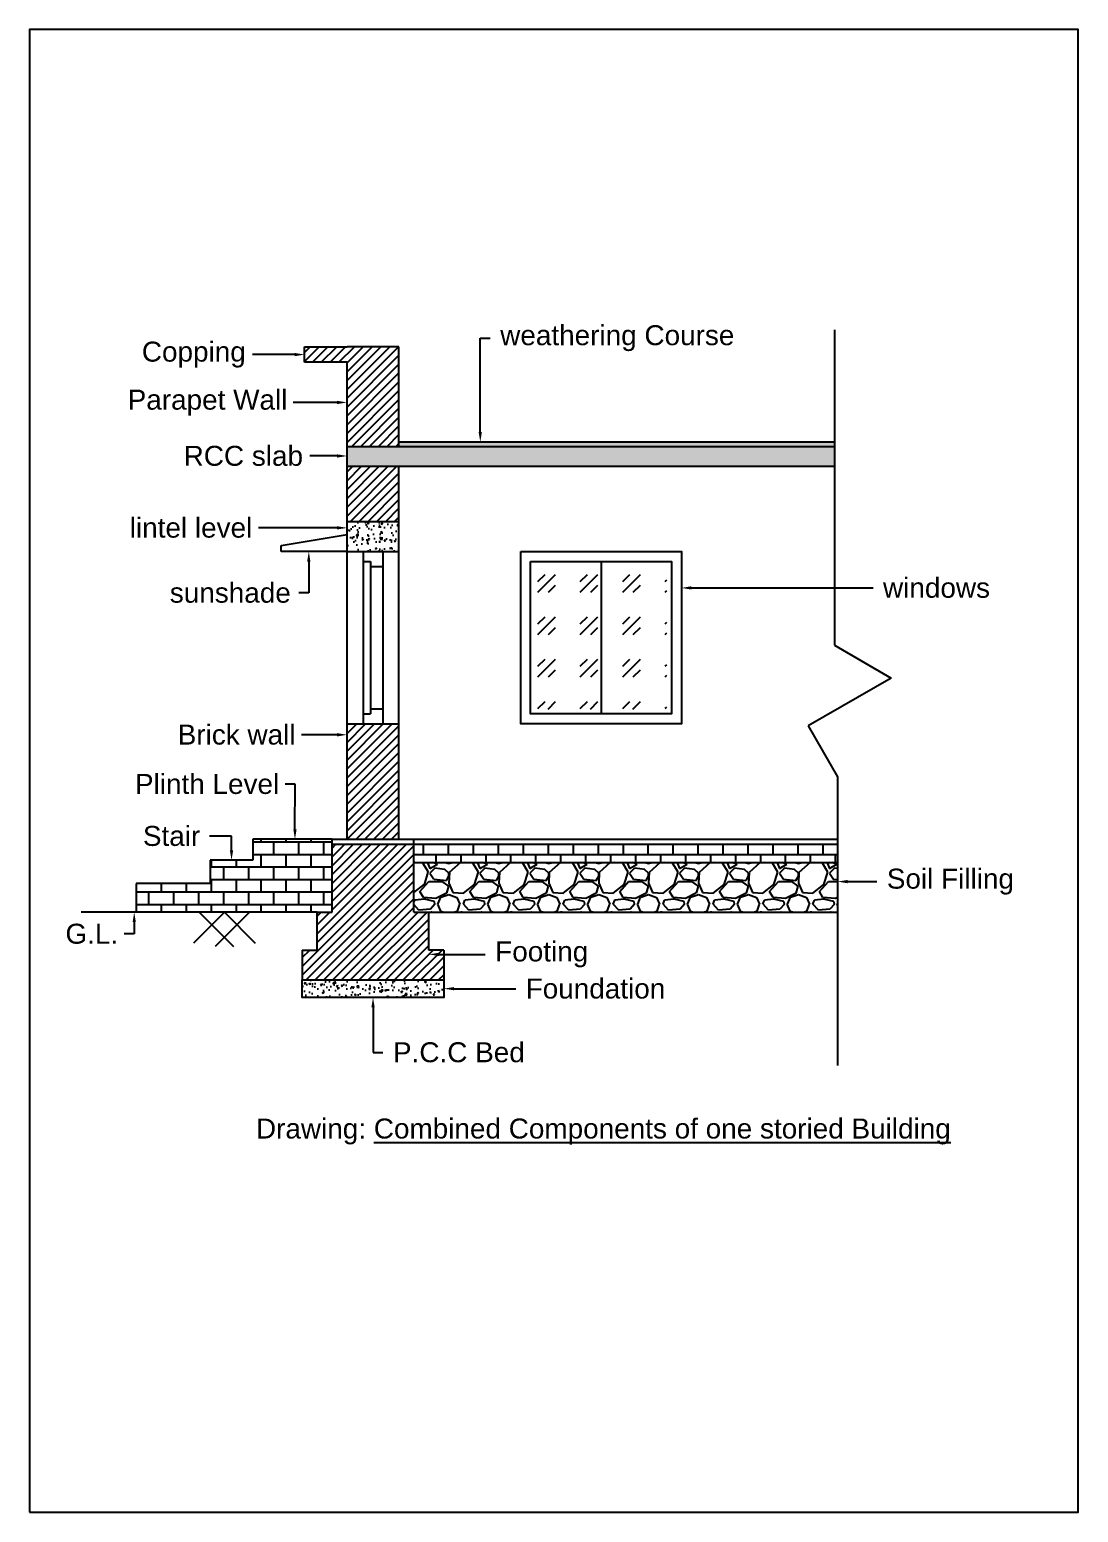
# Model space of a CAD drawing. Header units: inches. Extents: x 780 to 1841, y 377 to 674.
# Drawn here: x 779.7 to 989.7, y 376.7 to 673.7 of the extents above; entities that cross this region are included whole.
import ezdxf
from ezdxf import colors
from ezdxf.entities.mleader import LeaderData, LeaderLine
from ezdxf.math import Vec2, Vec3

# ---------------------------------------------------------------- set-up
doc = ezdxf.new("R2010")
doc.units = ezdxf.units.IN
doc.header["$MEASUREMENT"] = 0
doc.styles.get("Standard").update_dxf_attribs({"font": 'arial.ttf'})
pattern_1 = [(0, (273.61, 408.4584), (0, 2.5), []), (90, (273.61, 408.4584), (-5, 3e-16), [2.5, -2.5]), (90, (276.11, 408.4584), (-5, 3e-16), [-2.5, 2.5])]
pattern_2 = [(50, (273.61, 408.4584), (3.227671, -0.282385), [0.3375, -3.7125]), (355, (273.61, 408.4584), (-0.624381, 3.384865), [0.27, -2.97]), (100.45144, (273.879, 408.435), (2.60329, 3.10248), [0.286831, -3.15514]), (46.1842, (273.61, 409.3584), (4.802586, -0.744837), [0.50625, -5.56875]), (96.6356, (274.01, 409.2963), (4.20598, 4.383534), [0.430247, -4.732712]), (351.1842, (273.61, 409.3584), (4.20598, 4.383534), [0.405, -4.455]), (21, (274.06, 409.1334), (2.686082, -1.811785), [0.3375, -3.7125]), (326, (274.06, 409.1334), (1.094919, 3.263175), [0.27, -2.97]), (71.45144, (274.2837, 408.9824), (3.781, 1.45139), [0.286831, -3.15514]), (37.5, (273.6099, 408.4584), (0.0547193, 1.4980223), [0, -2.934, 0, -3.015, 0, -2.98125]), (7.5, (273.6099, 408.4584), (1.183813, 1.7748527), [0, -1.719, 0, -2.8665, 0, -1.13625]), (327.5, (272.6064, 408.4584), (2.402201, -0.101497), [0, -1.125, 0, -3.51, 0, -4.6575]), (317.5, (272.1564, 408.4584), (2.624338, 0.4504724), [0, -1.4625, 0, -2.331, 0, -3.3075])]

msp = doc.modelspace()

# ---------------------------------------------------------------- hatches: boundary and pattern name
h = msp.add_hatch()
h.set_pattern_fill('ANSI31', color=256, scale=10)
h.set_pattern_definition([(45, (273.6099, 408.4584), (-0.8838835, 0.8838835), [])])
h.paths.add_polyline_path([(853.68, 534.6), (843.29, 534.6), (843.29, 511.49), (853.68, 511.49)])
h.paths.add_polyline_path([(843.29, 590.21), (853.68, 590.21), (853.68, 610.15), (843.29, 610.15), (834.77, 610.15), (834.77, 607.04), (843.29, 607.04)])
h = msp.add_hatch()
h.set_pattern_fill('AR-CONC', color=256, scale=0.2)
h.set_pattern_definition([(50, (0, 0), (1.4345204, -0.1255043), [0.15, -1.65]), (355, (0, 0), (-0.2775027, 1.5043843), [0.12, -1.32]), (100.45144, (0.1195, -0.0105), (1.1570177, 1.37888), [0.1274804, -1.4022842]), (46.1842, (0, 0.4), (2.1344827, -0.3310386), [0.225, -2.475]), (96.63564, (0.1779, 0.3724), (1.869324, 1.9482372), [0.1912207, -2.1034275]), (351.18416, (0, 0.4), (1.869324, 1.948237), [0.18, -1.98]), (21, (0.2, 0.3), (1.1938141, -0.8052378), [0.15, -1.65]), (326, (0.2, 0.3), (0.4866307, 1.4503), [0.12, -1.32]), (71.45144, (0.2995, 0.2329), (1.6804448, 0.6450623), [0.1274804, -1.4022842]), (37.5, (0, 0), (0.0243197, 0.6657877), [0, -1.304, 0, -1.34, 0, -1.325]), (7.5, (0, 0), (0.52613907, 0.78882342), [0, -0.764, 0, -1.274, 0, -0.505]), (327.5, (-0.446, 0), (1.06764487, -0.04510974), [0, -0.5, 0, -1.56, 0, -2.07]), (317.5, (-0.646, 0), (1.1663723, 0.20021), [0, -0.65, 0, -1.036, 0, -1.47])])
h.paths.add_polyline_path([(940.9, 591.09), (853.68, 591.09), (853.68, 590.21), (940.9, 590.21)])
h = msp.add_hatch()
h.set_pattern_fill('AR-CONC', color=256, scale=0.45)
h.set_pattern_definition(pattern_2)
h.paths.add_polyline_path([(843.29, 590.21), (843.29, 586.21), (940.9, 586.21), (940.9, 590.21)])
h = msp.add_hatch()
h.set_pattern_fill('ANSI31', color=256, scale=10)
h.set_pattern_definition([(45, (0, 52.9194), (-0.8838835, 0.8838835), [])])
h.paths.add_polyline_path([(843.29, 575.14), (853.68, 575.14), (853.68, 586.21), (843.29, 586.21)])
h = msp.add_hatch()
h.set_pattern_fill('AR-CONC', color=256, scale=0.45)
h.set_pattern_definition([(50, (0, 52.9194), (3.227671, -0.2823846), [0.3375, -3.7125]), (355, (0, 52.9194), (-0.624381, 3.384865), [0.27, -2.97]), (100.45144, (0.269, 52.8958), (2.60329, 3.10248), [0.286831, -3.15514]), (46.1842, (0, 53.8194), (4.802586, -0.744837), [0.50625, -5.56875]), (96.63564, (0.4, 53.7573), (4.205979, 4.383534), [0.430247, -4.732712]), (351.18416, (0, 53.8194), (4.205979, 4.383534), [0.405, -4.455]), (21, (0.45, 53.5944), (2.686082, -1.811785), [0.3375, -3.7125]), (326, (0.45, 53.5944), (1.094919, 3.263175), [0.27, -2.97]), (71.45144, (0.6738, 53.4434), (3.781001, 1.45139), [0.286831, -3.15514]), (37.5, (0, 52.9194), (0.0547193, 1.4980223), [0, -2.934, 0, -3.015, 0, -2.98125]), (7.5, (0, 52.9194), (1.183813, 1.7748527), [0, -1.719, 0, -2.8665, 0, -1.13625]), (327.5, (-1.0035, 52.9194), (2.402201, -0.1014969), [0, -1.125, 0, -3.51, 0, -4.6575]), (317.5, (-1.4535, 52.9194), (2.6243378, 0.4504724), [0, -1.4625, 0, -2.331, 0, -3.3075])])
h.paths.add_polyline_path([(853.68, 569.14), (853.68, 575.14), (843.29, 575.14), (843.29, 569.14)])
h = msp.add_hatch()
h.set_pattern_fill('GOST_GLASS', color=256)
h.set_pattern_definition([(45, (-0.965, 0.9646), (8.48528, 0), [5, -7]), (45, (1.1565, 0.9646), (8.48528, 0), [2, -10]), (45, (-0.965, 3.086), (8.48528, 0), [2, -10])])
h.paths.add_polyline_path([(893.18, 568.11), (879.08, 568.11), (879.08, 537.56), (893.18, 537.56)])
h.paths.add_polyline_path([(907.29, 568.11), (893.18, 568.11), (893.18, 537.56), (907.29, 537.56)])
h = msp.add_hatch()
h.set_pattern_fill('BRICK', color=256, scale=10)
h.set_pattern_definition(pattern_1)
h.paths.add_polyline_path([(840.29, 510.49), (840.29, 511.49), (824.42, 511.49), (824.42, 507.29), (815.88, 507.29), (815.88, 502.62), (801.04, 502.62), (801.04, 496.9), (837.29, 496.9), (840.29, 496.9)])
h = msp.add_hatch()
h.set_pattern_fill('ANSI31', color=256, scale=10)
h.paths.add_polyline_path([(856.68, 510.49), (840.29, 510.49), (840.29, 496.9), (837.29, 496.9), (837.29, 489.32), (834.29, 489.32), (834.29, 483.32), (862.68, 483.32), (862.68, 489.32), (859.68, 489.32), (859.68, 496.9), (856.68, 496.9)])
h = msp.add_hatch()
h.set_pattern_fill('BRICK', color=256, scale=10)
h.set_pattern_definition(pattern_1)
h.paths.add_polyline_path([(856.68, 510.49), (856.68, 506.86), (941.52, 506.86), (941.52, 510.49)])
h = msp.add_hatch()
h.set_pattern_fill('GRAVEL', color=256, scale=10)
h.set_pattern_definition([(228.01279, (280.8099, 418.4584), (-80, -90), [1.34536, -133.19088]), (184.96974, (279.9099, 417.4584), (120, 10), [2.30868, -228.55925]), (132.51045, (277.6099, 417.2584), (100, -110), [1.62788, -161.16033]), (267.27369, (273.7099, 414.7584), (10, 200), [2.10238, -208.13558]), (292.833654, (273.6099, 412.6584), (-50, 120), [2.06155, -204.09373]), (357.27369, (274.4099, 410.7584), (-200, 10), [2.10238, -208.13558]), (37.69424, (276.5099, 410.6584), (-130, -100), [2.78029, -275.24849]), (72.25533, (278.7099, 412.3584), (70, 220), [2.62488, -259.86321]), (121.429566, (279.5099, 414.8584), (-80, 130), [2.1095, -208.84073]), (175.23636, (278.4099, 416.6584), (110, -10), [2.40832, -118.00763]), (222.39744, (276.0099, 416.8584), (-120, -110), [3.11448, -308.33375]), (138.81407, (283.6099, 414.6584), (-70, 60), [1.06301, -105.23845]), (171.469234, (282.8099, 415.3584), (130, -20), [2.02237, -200.21511]), (225, (280.81, 415.6584), (-1e-15, -10), [1.41421, -12.72793]), (203.1986, (280.1099, 416.8584), (50, 20), [0.76158, -75.39615]), (291.8014, (279.4099, 416.5584), (-10, 30), [1.07703, -52.77462]), (30.96376, (279.8099, 415.5584), (30, 20), [1.74929, -56.56023]), (161.56505, (281.31, 416.4584), (20, -10), [1.26491, -30.35787]), (16.38954, (273.6099, 416.5584), (100, 30), [1.772, -175.42845]), (70.34618, (275.3099, 417.0584), (-40, -110), [1.48661, -147.17408]), (293.1986, (281.3099, 418.4584), (-20, 50), [1.52315, -74.63458]), (343.61046, (281.9099, 417.0584), (-100, 30), [1.772, -175.42845]), (339.44395, (273.6099, 410.3584), (-50, 20), [1.7088, -83.73124]), (294.77514, (275.2099, 409.7584), (-50, 110), [1.43178, -141.74643]), (66.8014, (281.4099, 408.4584), (20, 50), [1.52315, -74.63458]), (17.35402, (282.0099, 409.8584), (-130, -40), [1.67631, -165.95424]), (69.44395, (276.5099, 408.4584), (-20, -50), [0.8544, -84.58564]), (101.30993, (280.81, 408.4584), (-10, 40), [0.5099, -50.4803]), (165.96376, (280.71, 408.9584), (30, -10), [2.06155, -39.1695]), (186.00901, (278.7099, 409.4584), (100, 10), [1.9105, -189.13923]), (303.69007, (279.81, 414.6584), (-10, 20), [1.44222, -34.61329]), (353.157227, (280.6099, 413.4584), (170, -20), [2.51794, -249.27563]), (60.9454, (283.1099, 413.1584), (-40, -70), [1.02956, -101.92674]), (90, (283.61, 414.058), (-10, 10), [0.6, -9.4]), (120.25644, (278.5099, 409.7584), (40, -70), [1.38924, -137.5352]), (48.01279, (277.8099, 410.9584), (80, 90), [2.69072, -131.84552]), (0, (279.61, 412.958), (10, 10), [2.6, -7.4]), (325.30485, (282.2099, 412.9584), (100, -70), [1.58114, -156.53274]), (254.0546, (283.5099, 412.0584), (-10, -40), [1.45602, -71.34508]), (207.645975, (283.1099, 410.6584), (-190, -100), [2.37065, -234.69474]), (175.42608, (281.0099, 409.5584), (-130, 10), [2.50799, -248.29073])])
h.paths.add_polyline_path([(941.52, 506.86), (856.68, 506.86), (856.68, 496.9), (941.52, 496.9)])
h = msp.add_hatch()
h.set_pattern_fill('AR-CONC', color=256, scale=0.45)
h.set_pattern_definition(pattern_2)
h.paths.add_polyline_path([(862.68, 479.82), (862.68, 483.32), (834.29, 483.32), (834.29, 479.82)])

# ---------------------------------------------------------------- linework, layer by layer
for p, q in [((940.9, 613.57), (940.9, 550.36)), ((834.77, 607.04), (834.77, 610.15)), ((834.77, 610.15), (843.29, 610.15)), ((853.68, 610.15), (843.29, 610.15)), ((853.68, 590.21), (853.68, 610.15)), ((843.29, 607.04), (834.77, 607.04)), ((843.29, 590.21), (843.29, 607.04)), ((853.68, 591.09), (940.9, 591.09)), ((843.29, 511.49), (843.29, 590.21)), ((843.29, 590.21), (940.9, 590.21)), ((843.29, 586.21), (940.9, 586.21)), ((853.68, 511.49), (853.68, 586.21)), ((843.29, 575.14), (853.68, 575.14)), ((830.08, 570.37), (843.29, 572.55)), ((830.08, 569.14), (830.08, 570.37)), ((843.29, 569.14), (830.08, 569.14)), ((843.29, 569.14), (853.68, 569.14)), ((846.48, 569.14), (846.48, 534.6)), ((846.48, 569.14), (850.48, 569.14)), ((850.48, 569.14), (850.48, 534.6)), ((846.48, 567.14), (847.98, 567.14)), ((847.98, 567.14), (847.98, 536.6)), ((847.98, 566.14), (850.48, 566.14)), ((894.15, 567.14), (894.15, 536.6)), ((940.9, 550.36), (952.26, 543.8)), ((952.26, 543.8), (935.64, 534.2)), ((847.98, 537.6), (850.48, 537.6)), ((846.48, 536.6), (847.98, 536.6)), ((843.29, 534.6), (853.68, 534.6)), ((935.64, 534.2), (941.52, 524.02)), ((941.52, 524.02), (941.52, 466.17)), ((840.29, 511.49), (824.42, 511.49)), ((824.42, 511.49), (824.42, 507.29)), ((840.29, 511.49), (941.52, 511.49)), ((840.29, 510.49), (840.29, 511.49)), ((856.68, 510.49), (856.68, 511.49)), ((840.29, 496.9), (840.29, 510.49)), ((840.29, 510.49), (941.52, 510.49)), ((856.68, 496.9), (856.68, 510.49)), ((824.42, 507.29), (815.88, 507.29)), ((815.88, 507.29), (815.88, 502.62)), ((856.68, 506.86), (941.52, 506.86)), ((815.88, 502.62), (801.04, 502.62)), ((801.04, 502.62), (801.04, 496.9)), ((837.29, 496.9), (790.06, 496.9)), ((818.73, 496.9), (812.54, 490.72)), ((813.67, 496.9), (820.55, 490.02)), ((823.78, 496.9), (816.9, 490.02)), ((818.73, 496.9), (824.91, 490.72)), ((837.29, 496.9), (840.29, 496.9)), ((837.29, 489.32), (837.29, 496.9)), ((856.68, 496.9), (941.52, 496.9)), ((859.68, 489.32), (859.68, 496.9)), ((834.29, 489.32), (837.29, 489.32)), ((834.29, 489.32), (834.29, 483.32)), ((862.68, 489.32), (859.68, 489.32)), ((862.68, 489.32), (862.68, 483.32))]:
    msp.add_line(p, q)
for points in [[(779.72, 376.68), (989.72, 376.68), (989.72, 673.68), (779.72, 673.68)], [(878.05, 569.14), (910.25, 569.14), (910.25, 534.6), (878.05, 534.6)], [(880.05, 567.14), (908.25, 567.14), (908.25, 536.6), (880.05, 536.6)], [(834.29, 483.32), (862.68, 483.32), (862.68, 479.82), (834.29, 479.82)]]:
    msp.add_lwpolyline(points, close=True)

# ---------------------------------------------------------------- texts
at = {"insert": (825.04, 455.56), "char_height": 4, "attachment_point": 1}
msp.add_mtext_dynamic_manual_height_columns('Drawing: {\\LCombined Components of one storied Building}', width=149.7137, gutter_width=1, heights=[0], dxfattribs=at)

# ---------------------------------------------------------------- leaders
ml = msp.add_multileader_mtext('Standard')
ml.set_content('weathering Course', color=256)
ml.set_leader_properties()
ml.build(insert=Vec2(0, 0))
ml.multileader.update_dxf_attribs({"dogleg_length": 2, "arrow_head_size": 2})
ctx = ml.context
ctx.base_point, ctx.arrow_head_size, ctx.plane_origin = Vec3(871.95, 611.88), 2, Vec3(869.96, 591.09)
notes = []
notes.append((ctx, [(0, (1, 1, 0), (869.95, 611.88), (1, 0), 2, [(0, [(869.96, 591.09)], 0, [])])]))
ctx.mtext.insert, ctx.mtext.width, ctx.mtext.line_spacing_factor, ctx.mtext.flow_direction = Vec3(873.95, 614.47), 50.1277, 2, 5
ml = msp.add_multileader_mtext('Standard')
ml.set_content('Copping ', color=256)
ml.set_leader_properties()
ml.build(insert=Vec2(0, 0))
ml.multileader.update_dxf_attribs({"dogleg_length": 2, "arrow_head_size": 2})
ctx = ml.context
ctx.base_point, ctx.arrow_head_size, ctx.plane_origin = Vec3(800.19, 608.59), 2, Vec3(834.77, 608.59)
notes.append((ctx, [(0, (1, 1, 0), (826.35, 608.59), (-1, 0), 2, [(0, [(834.77, 608.59)], 0, [])])]))
ctx.mtext.insert, ctx.mtext.line_spacing_factor, ctx.mtext.flow_direction = Vec3(802.19, 611.18), 2, 5
ml = msp.add_multileader_mtext('Standard')
ml.set_content('Parapet Wall', color=256)
ml.set_leader_properties()
ml.build(insert=Vec2(0, 0))
ml.multileader.update_dxf_attribs({"dogleg_length": 2, "arrow_head_size": 2})
ctx = ml.context
ctx.base_point, ctx.arrow_head_size, ctx.plane_origin = Vec3(797.35, 599), 2, Vec3(843.29, 599)
notes.append((ctx, [(0, (1, 1, 0), (834.52, 599), (-1, 0), 2, [(0, [(843.29, 599)], 0, [])])]))
ctx.mtext.insert, ctx.mtext.line_spacing_factor, ctx.mtext.flow_direction = Vec3(799.35, 601.56), 2, 5
ml = msp.add_multileader_mtext('Standard')
ml.set_content('RCC slab', color=256)
ml.set_leader_properties()
ml.build(insert=Vec2(0, 0))
ml.multileader.update_dxf_attribs({"dogleg_length": 2, "arrow_head_size": 2})
ctx = ml.context
ctx.base_point, ctx.arrow_head_size, ctx.plane_origin = Vec3(808.56, 588.28), 2, Vec3(843.29, 588.28)
notes.append((ctx, [(0, (1, 1, 0), (837.8, 588.28), (-1, 0), 2, [(0, [(843.29, 588.28)], 0, [])])]))
ctx.mtext.insert, ctx.mtext.line_spacing_factor, ctx.mtext.flow_direction = Vec3(810.56, 590.31), 2, 5
ml = msp.add_multileader_mtext('Standard')
ml.set_content('lintel level', color=256)
ml.set_leader_properties()
ml.build(insert=Vec2(0, 0))
ml.multileader.update_dxf_attribs({"dogleg_length": 2, "arrow_head_size": 2})
ctx = ml.context
ctx.base_point, ctx.arrow_head_size, ctx.plane_origin = Vec3(797.77, 573.88), 2, Vec3(843.29, 572.55)
notes.append((ctx, [(0, (1, 1, 0), (827.56, 573.88), (-1, 0), 2, [(0, [(843.29, 573.88)], 0, [])])]))
ctx.mtext.insert, ctx.mtext.line_spacing_factor, ctx.mtext.flow_direction = Vec3(799.77, 575.92), 2, 5
ml = msp.add_multileader_mtext('Standard')
ml.set_content('sunshade', color=256)
ml.set_leader_properties()
ml.build(insert=Vec2(0, 0))
ml.multileader.update_dxf_attribs({"dogleg_length": 2, "arrow_head_size": 2})
ctx = ml.context
ctx.base_point, ctx.arrow_head_size, ctx.plane_origin = Vec3(805.79, 560.85), 2, Vec3(835.62, 569.04)
notes.append((ctx, [(0, (1, 1, 0), (835.62, 560.85), (-1, 0), 2, [(0, [(835.62, 569.14)], 0, [])])]))
ctx.mtext.insert, ctx.mtext.line_spacing_factor, ctx.mtext.flow_direction = Vec3(807.79, 562.89), 2, 5
ml = msp.add_multileader_mtext('Standard')
ml.set_content('windows', color=256)
ml.set_leader_properties()
ml.build(insert=Vec2(0, 0))
ml.multileader.update_dxf_attribs({"dogleg_length": 2, "arrow_head_size": 2})
ctx = ml.context
ctx.base_point, ctx.arrow_head_size, ctx.plane_origin = Vec3(948.61, 561.85), 2, Vec3(910.25, 561.85)
notes.append((ctx, [(0, (1, 1, 0), (946.61, 561.85), (1, 0), 2, [(0, [(910.25, 561.85)], 0, [])])]))
ctx.mtext.insert, ctx.mtext.line_spacing_factor, ctx.mtext.flow_direction = Vec3(950.61, 563.88), 2, 5
ml = msp.add_multileader_mtext('Standard')
ml.set_content('Brick wall', color=256)
ml.set_leader_properties()
ml.build(insert=Vec2(0, 0))
ml.multileader.update_dxf_attribs({"dogleg_length": 2, "arrow_head_size": 2})
ctx = ml.context
ctx.base_point, ctx.arrow_head_size, ctx.plane_origin = Vec3(807.37, 532.43), 2, Vec3(843.29, 529.5)
notes.append((ctx, [(0, (1, 1, 0), (836.16, 532.43), (-1, 0), 2, [(0, [(843.29, 532.43)], 0, [])])]))
ctx.mtext.insert, ctx.mtext.line_spacing_factor, ctx.mtext.flow_direction = Vec3(809.37, 534.47), 2, 5
ml = msp.add_multileader_mtext('Standard')
ml.set_content('Plinth Level', color=256)
ml.set_leader_properties()
ml.build(insert=Vec2(0, 0))
ml.multileader.update_dxf_attribs({"dogleg_length": 2, "arrow_head_size": 2})
ctx = ml.context
ctx.base_point, ctx.arrow_head_size, ctx.plane_origin = Vec3(798.81, 522.55), 2, Vec3(840.75, 511.49)
notes.append((ctx, [(0, (1, 1, 0), (832.87, 522.55), (-1, 0), 2, [(0, [(832.85, 511.49)], 0, [])])]))
ctx.mtext.insert, ctx.mtext.line_spacing_factor, ctx.mtext.flow_direction = Vec3(800.81, 524.58), 2, 5
ml = msp.add_multileader_mtext('Standard')
ml.set_content('Stair', color=256)
ml.set_leader_properties()
ml.build(insert=Vec2(0, 0))
ml.multileader.update_dxf_attribs({"dogleg_length": 2, "arrow_head_size": 2})
ctx = ml.context
ctx.base_point, ctx.arrow_head_size, ctx.plane_origin = Vec3(800.4, 512.13), 2, Vec3(820.15, 507.29)
notes.append((ctx, [(0, (1, 1, 0), (820.15, 512.13), (-1, 0), 4.44, [(0, [(820.15, 507.29)], 0, [])])]))
ctx.mtext.insert, ctx.mtext.line_spacing_factor, ctx.mtext.flow_direction = Vec3(802.4, 514.17), 2, 5
ml = msp.add_multileader_mtext('Standard')
ml.set_content('Soil Filling', color=256)
ml.set_leader_properties()
ml.build(insert=Vec2(0, 0))
ml.multileader.update_dxf_attribs({"dogleg_length": 2, "arrow_head_size": 2})
ctx = ml.context
ctx.base_point, ctx.arrow_head_size, ctx.plane_origin = Vec3(949.37, 503.02), 2, Vec3(941.52, 503.02)
notes.append((ctx, [(0, (1, 1, 0), (947.37, 503.02), (1, 0), 2, [(0, [(941.52, 503.02)], 0, [])])]))
ctx.mtext.insert, ctx.mtext.line_spacing_factor, ctx.mtext.flow_direction = Vec3(951.37, 505.61), 2, 5
ml = msp.add_multileader_mtext('Standard')
ml.set_content('G.L.', color=256)
ml.set_leader_properties()
ml.build(insert=Vec2(0, 0))
ml.multileader.update_dxf_attribs({"dogleg_length": 2, "arrow_head_size": 2})
ctx = ml.context
ctx.base_point, ctx.arrow_head_size, ctx.plane_origin = Vec3(784.89, 492.55), 2, Vec3(804.97, 492.55)
notes.append((ctx, [(0, (1, 1, 0), (800.67, 492.55), (-1, 0), 2, [(0, [(800.66, 496.9)], 0, [])])]))
ctx.mtext.insert, ctx.mtext.line_spacing_factor, ctx.mtext.flow_direction = Vec3(786.89, 494.58), 2, 5
ml = msp.add_multileader_mtext('Standard')
ml.set_content('Footing', color=256)
ml.set_leader_properties()
ml.build(insert=Vec2(0, 0))
ml.multileader.update_dxf_attribs({"dogleg_length": 2, "arrow_head_size": 2})
ctx = ml.context
ctx.base_point, ctx.arrow_head_size, ctx.plane_origin = Vec3(870.95, 488.44), 2, Vec3(859.68, 488.44)
notes.append((ctx, [(0, (1, 1, 0), (868.95, 488.44), (1, 0), 2, [(0, [(859.68, 488.44)], 0, [])])]))
ctx.mtext.insert, ctx.mtext.line_spacing_factor, ctx.mtext.flow_direction = Vec3(872.95, 491.03), 2, 5
ml = msp.add_multileader_mtext('Standard')
ml.set_content('Foundation', color=256)
ml.set_leader_properties()
ml.build(insert=Vec2(0, 0))
ml.multileader.update_dxf_attribs({"dogleg_length": 2, "arrow_head_size": 2})
ctx = ml.context
ctx.base_point, ctx.arrow_head_size, ctx.plane_origin = Vec3(877.05, 481.57), 2, Vec3(862.68, 481.57)
notes.append((ctx, [(0, (1, 1, 0), (875.05, 481.57), (1, 0), 2, [(0, [(862.68, 481.57)], 0, [])])]))
ctx.mtext.insert, ctx.mtext.line_spacing_factor, ctx.mtext.flow_direction = Vec3(879.05, 483.6), 2, 5
ml = msp.add_multileader_mtext('Standard')
ml.set_content('P.C.C Bed', color=256)
ml.set_leader_properties()
ml.build(insert=Vec2(0, 0))
ml.multileader.update_dxf_attribs({"dogleg_length": 2, "arrow_head_size": 2})
ctx = ml.context
ctx.base_point, ctx.arrow_head_size, ctx.plane_origin = Vec3(850.48, 468.81), 2, Vec3(848.48, 479.82)
notes.append((ctx, [(0, (1, 1, 0), (848.48, 468.81), (1, 0), 2, [(0, [(848.48, 479.82)], 0, [])])]))
ctx.mtext.insert, ctx.mtext.line_spacing_factor, ctx.mtext.flow_direction = Vec3(852.48, 470.84), 2, 5
for ctx, leaders in notes:
    for number, flags, end, landing, length, lines in leaders:
        leader = LeaderData()
        leader.index, (leader.has_last_leader_line, leader.has_dogleg_vector, leader.attachment_direction) = number, flags
        leader.last_leader_point, leader.dogleg_vector, leader.dogleg_length = Vec3(end), Vec3(landing), length
        for number, points, colour, breaks in lines:
            line = LeaderLine()
            line.index, line.vertices, line.color, line.breaks = number, Vec3.list(points), colors.encode_raw_color(colour), breaks
            leader.lines.append(line)
        ctx.leaders.append(leader)

doc.saveas('drawing.dxf')
